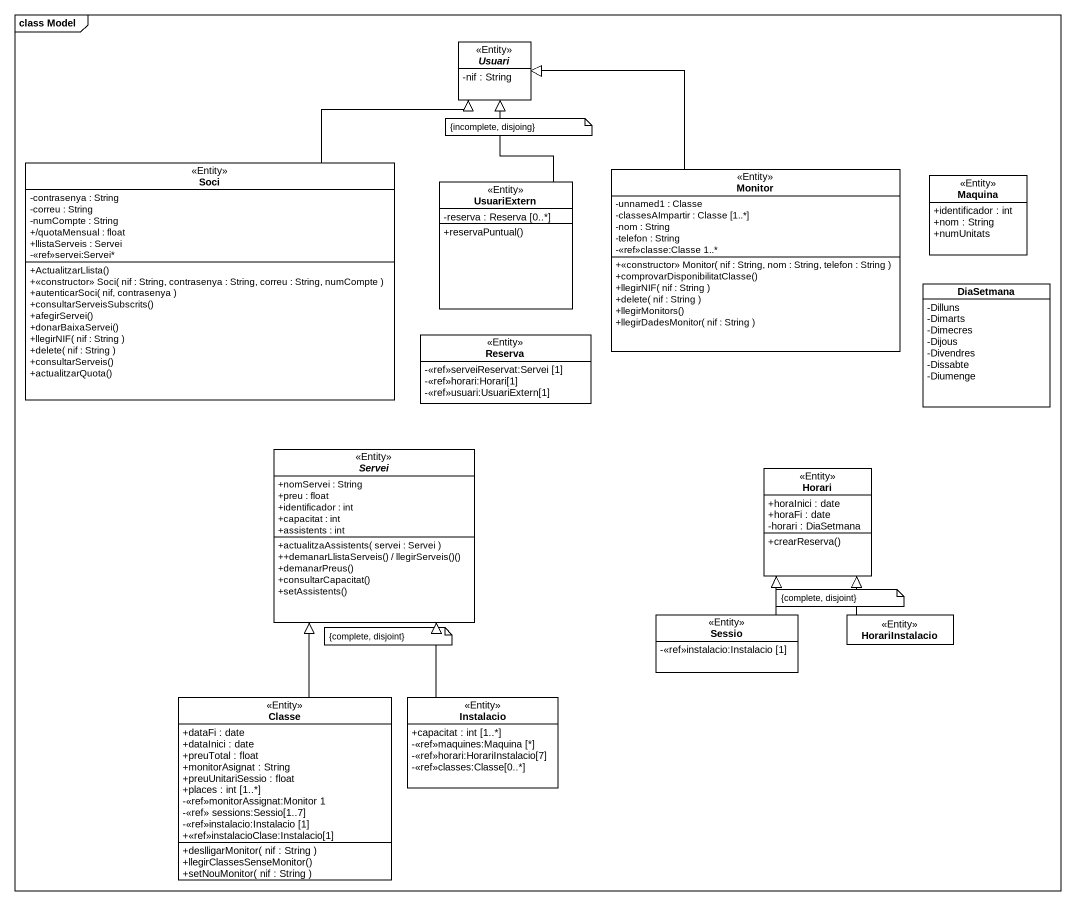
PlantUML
@startuml
mainframe class Model
hide circle
hide empty members
skinparam classAttributeIconSize 0
abstract class Usuari <<Entity>> {
  -nif : String
}
class Soci <<Entity>> {
  -contrasenya : String
  -correu : String
  -numCompte : String
  +/quotaMensual : float
  +llistaServeis : Servei
  -<<ref>>servei:Servei*
  +ActualitzarLlista()
  +<<constructor>> Soci( nif : String, contrasenya : String, correu : String, numCompte )
  +autenticarSoci( nif, contrasenya )
  +consultarServeisSubscrits()
  +afegirServei()
  +donarBaixaServei()
  +llegirNIF( nif : String )
  +delete( nif : String )
  +consultarServeis()
  +actualitzarQuota()
}
class UsuariExtern <<Entity>> {
  -reserva : Reserva [0..*]
  +reservaPuntual()
}
class Monitor <<Entity>> {
  -unnamed1 : Classe
  -classesAImpartir : Classe [1..*]
  -nom : String
  -telefon : String
  -<<ref>>classe:Classe 1..*
  +<<constructor>> Monitor( nif : String, nom : String, telefon : String )
  +comprovarDisponibilitatClasse()
  +llegirNIF( nif : String )
  +delete( nif : String )
  +llegirMonitors()
  +llegirDadesMonitor( nif : String )
}
class Maquina <<Entity>> {
  +identificador : int
  +nom : String
  +numUnitats
}
class DiaSetmana {
  -Dilluns
  -Dimarts
  -Dimecres
  -Dijous
  -Divendres
  -Dissabte
  -Diumenge
}
class Reserva <<Entity>> {
  -<<ref>>serveiReservat:Servei [1]
  -<<ref>>horari:Horari[1]
  -<<ref>>usuari:UsuariExtern[1]
}
abstract class Servei <<Entity>> {
  +nomServei : String
  +preu : float
  +identificador : int
  +capacitat : int
  +assistents : int
  +actualitzaAssistents( servei : Servei )
  ++demanarLlistaServeis() / llegirServeis()()
  +demanarPreus()
  +consultarCapacitat()
  +setAssistents()
}
class Horari <<Entity>> {
  +horaInici : date
  +horaFi : date
  -horari : DiaSetmana
  +crearReserva()
}
class Sessio <<Entity>> {
  -<<ref>>instalacio:Instalacio [1]
}
class HorariInstalacio <<Entity>>
class Classe <<Entity>> {
  +dataFi : date
  +dataInici : date
  +preuTotal : float
  +monitorAsignat : String
  +preuUnitariSessio : float
  +places : int [1..*]
  -<<ref>>monitorAssignat:Monitor 1
  -<<ref>> sessions:Sessio[1..7]
  -<<ref>>instalacio:Instalacio [1]
  +<<ref>>instalacioClase:Instalacio[1]
  +deslligarMonitor( nif : String )
  +llegirClassesSenseMonitor()
  +setNouMonitor( nif : String )
}
class Instalacio <<Entity>> {
  +capacitat : int [1..*]
  -<<ref>>maquines:Maquina [*]
  -<<ref>>horari:HorariInstalacio[7]
  -<<ref>>classes:Classe[0..*]
}
Soci -up-|> Usuari
UsuariExtern -up-|> Usuari
Monitor -up-|> Usuari
Sessio -up-|> Horari
HorariInstalacio -up-|> Horari
Classe -up-|> Servei
Instalacio -up-|> Servei
note as N1
  {incomplete, disjoing}
end note
note as N2
  {complete, disjoint}
end note
note as N3
  {complete, disjoint}
end note
@enduml
